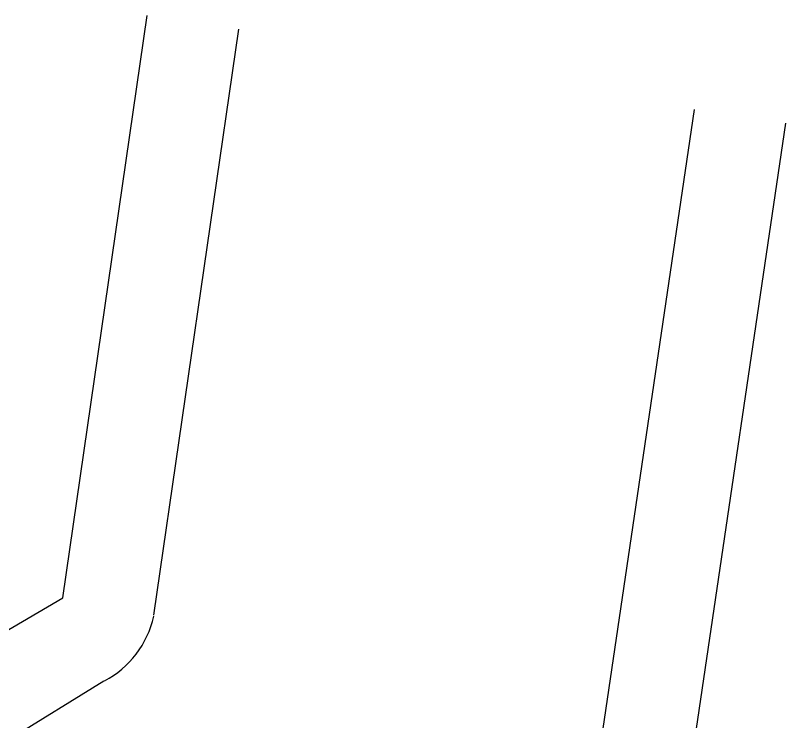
# Model space of a CAD drawing. Header units: inches. Extents: x 0.0008 to 0.0144, y 0.0003 to 0.0113.
# Drawn here: x 0.008859 to 0.009416, y 0.007399 to 0.007911 of the extents above; entities that cross this region are included whole.
import ezdxf

# ---------------------------------------------------------------- set-up
doc = ezdxf.new("R2010")
doc.units = ezdxf.units.IN
doc.header["$MEASUREMENT"] = 0
doc.layers.add('Standard', color=7, linetype='Continuous')

msp = doc.modelspace()

# ---------------------------------------------------------------- linework, layer by layer
at = {"layer": 'Standard', "color": 100, "linetype": 'ByBlock'}
for p, q in [((0.008893374297483787, 0.007488935985934701), (0.008954371295022882, 0.007910558033178791)), ((0.009416372550628502, 0.007832542646412484), (0.009337541508513257, 0.007298808964854272)), ((0.008764302496795063, 0.007412987167037059), (0.008893374297483787, 0.007488935985934701))]:
    msp.add_line(p, q, dxfattribs=at)
at = {"layer": 'Standard', "color": 2, "linetype": 'ByBlock'}
for p, q in [((0.008959023320170094, 0.007476214865928354), (0.00902066898946145, 0.007900655810810243)), ((0.00935016169905858, 0.007842321812706355), (0.009271330656943315, 0.007308588131148138)), ((0.008923017237942676, 0.007428570106158697), (0.00882119059848191, 0.00736591722186115))]:
    msp.add_line(p, q, dxfattribs=at)
msp.add_arc((0.008890917884178154, 0.007490581032152074), 6.980734188853937e-05, 297.6873890689366, 347.505309471684, dxfattribs=at)

doc.saveas('drawing.dxf')
